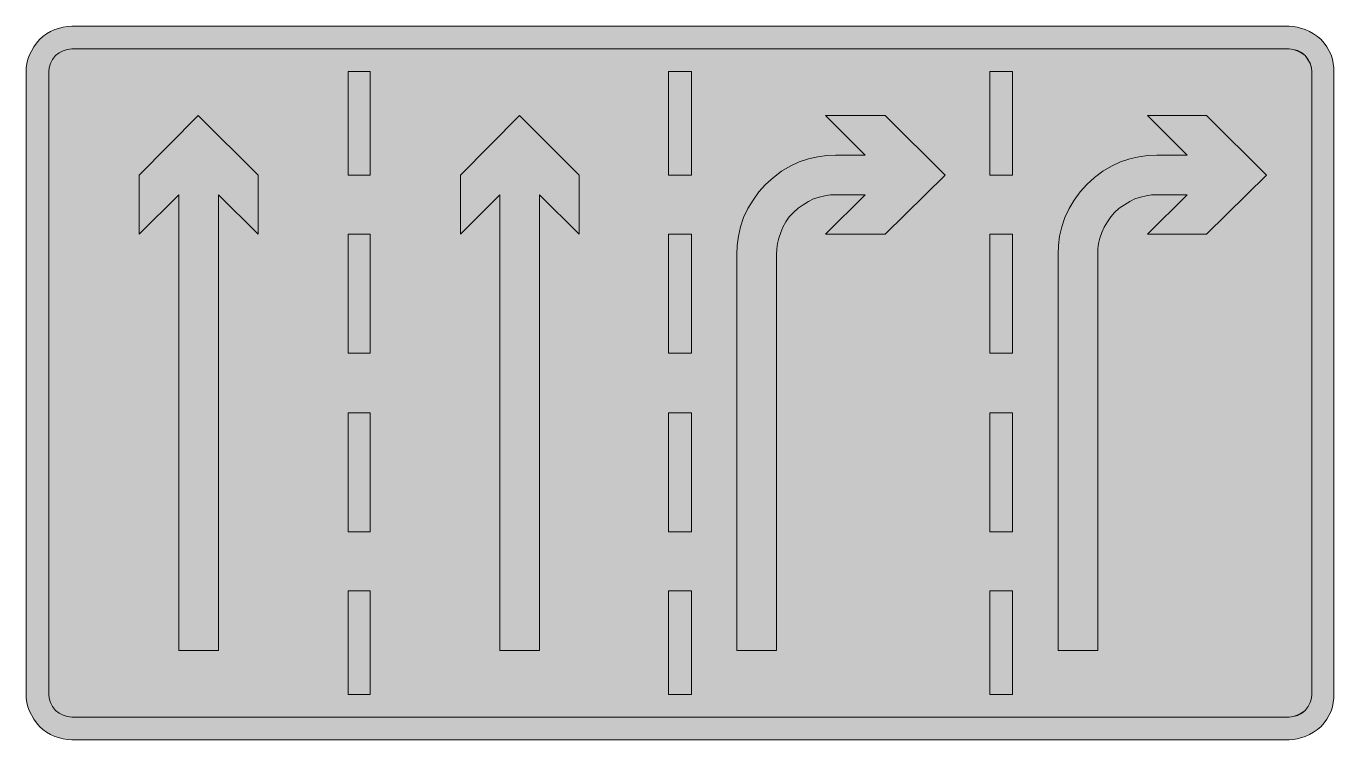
# Model space of a CAD drawing. Header units: metres. Extents: x 51 to 517, y 10 to 264.
import ezdxf

# ---------------------------------------------------------------- set-up
doc = ezdxf.new("R2010")
doc.units = ezdxf.units.M
doc.layers.add('FILL_BLACK_000000', color=7, linetype='Continuous', true_color=0x000000)
doc.layers.add('FILL_WHITE_FFFFFF', color=7, linetype='Continuous', true_color=0xffffff)

msp = doc.modelspace()

# ---------------------------------------------------------------- hatches: boundary and pattern name
at = {"layer": 'FILL_BLACK_000000', "true_color": 0x000000}
h = msp.add_hatch(color=7, dxfattribs=at)
h.dxf.hatch_style = 1
h.paths.add_polyline_path([(503.7, 263.56), (506.55, 262.74), (508.07, 262.01), (509.51, 261.16), (510.9, 260.21), (512.25, 259.14), (513.32, 257.92), (514.28, 256.55), (515.85, 253.74), (516.24, 252.17), (516.53, 250.63), (516.69, 249.14), (516.75, 247.74), (516.75, 26.04), (516.69, 24.64), (516.53, 23.15), (516.24, 21.61), (515.85, 20.04), (514.28, 17.23), (513.32, 15.86), (512.25, 14.64), (510.9, 13.57), (509.51, 12.61), (508.07, 11.77), (506.55, 11.04), (503.7, 10.21), (502.25, 9.94), (500.85, 9.84), (67.65, 9.84), (66.12, 9.94), (64.65, 10.21), (61.65, 11.04), (60.13, 11.77), (58.73, 12.61), (57.43, 13.57), (56.25, 14.64), (55.18, 15.86), (54.23, 17.23), (52.65, 20.04), (52.08, 21.61), (51.71, 23.15), (51.51, 24.64), (51.45, 26.04), (51.45, 247.74), (51.51, 249.14), (51.71, 250.63), (52.08, 252.17), (52.65, 253.74), (54.23, 256.55), (55.18, 257.92), (56.25, 259.14), (57.43, 260.21), (58.73, 261.16), (60.13, 262.01), (61.65, 262.74), (64.65, 263.56), (66.12, 263.84), (67.65, 263.94), (500.85, 263.94), (502.25, 263.84), (503.7, 263.56)])
h.paths.add_polyline_path([(66.08, 255.68), (64.58, 255.2), (63.18, 254.45), (61.95, 253.44), (60.82, 252.04), (60.08, 250.59), (59.67, 249.14), (59.55, 247.74), (59.55, 26.04), (59.67, 24.64), (60.08, 23.19), (60.82, 21.74), (61.95, 20.34), (63.18, 19.33), (64.58, 18.58), (66.08, 18.1), (67.65, 17.94), (500.85, 17.94), (502.25, 18.1), (503.7, 18.58), (505.15, 19.33), (506.55, 20.34), (507.56, 21.74), (508.31, 23.19), (508.79, 24.64), (508.95, 26.04), (508.95, 247.74), (508.79, 249.14), (508.31, 250.59), (507.56, 252.04), (506.55, 253.44), (505.15, 254.45), (503.7, 255.2), (502.25, 255.68), (500.85, 255.84), (67.65, 255.84), (66.08, 255.68)], flags=16)
h = msp.add_hatch(color=7, dxfattribs=at)
h.dxf.hatch_style = 1
h.paths.add_polyline_path([(166.05, 247.74), (173.85, 247.74), (173.85, 210.84), (166.05, 210.84), (166.05, 247.74)])
h = msp.add_hatch(color=7, dxfattribs=at)
h.dxf.hatch_style = 1
h.paths.add_polyline_path([(280.05, 210.84), (280.05, 247.74), (288.15, 247.74), (288.15, 210.84), (280.05, 210.84)])
h = msp.add_hatch(color=7, dxfattribs=at)
h.dxf.hatch_style = 1
h.paths.add_polyline_path([(394.35, 210.84), (394.35, 247.74), (402.45, 247.74), (402.45, 210.84), (394.35, 210.84)])
h = msp.add_hatch(color=7, dxfattribs=at)
h.dxf.hatch_style = 1
h.paths.add_polyline_path([(112.65, 232.14), (133.95, 210.84), (133.95, 189.84), (119.85, 203.94), (119.85, 41.64), (105.75, 41.64), (105.75, 203.94), (91.65, 189.84), (91.65, 210.84), (112.65, 232.14)])
h = msp.add_hatch(color=7, dxfattribs=at)
h.dxf.hatch_style = 1
h.paths.add_polyline_path([(226.95, 232.14), (248.25, 210.84), (248.25, 189.84), (234.15, 203.94), (234.15, 41.64), (220.05, 41.64), (220.05, 203.94), (205.95, 189.84), (205.95, 210.84), (226.95, 232.14)])
h = msp.add_hatch(color=7, dxfattribs=at)
h.dxf.hatch_style = 1
h.paths.add_polyline_path([(378.45, 210.84), (357.15, 189.84), (335.85, 189.84), (349.95, 203.94), (339.45, 203.94), (337.6, 203.83), (335.66, 203.53), (333.67, 203.05), (331.65, 202.44), (329.81, 201.48), (327.94, 200.38), (326.12, 199.11), (324.45, 197.64), (322.99, 196.01), (321.75, 194.26), (320.74, 192.41), (319.95, 190.44), (319.21, 188.46), (318.75, 186.54), (318.52, 184.62), (318.45, 182.64), (318.45, 41.64), (304.35, 41.64), (304.35, 182.64), (304.47, 185.84), (304.88, 189.13), (305.62, 192.47), (306.75, 195.84), (308.26, 198.98), (310.09, 202.03), (312.19, 204.91), (314.55, 207.54), (317.31, 210.07), (320.21, 212.26), (323.28, 214.12), (326.55, 215.64), (329.87, 216.65), (333.11, 217.4), (336.3, 217.88), (339.45, 218.04), (349.95, 218.04), (335.85, 232.14), (357.15, 232.14), (378.45, 210.84)])
h = msp.add_hatch(color=7, dxfattribs=at)
h.dxf.hatch_style = 1
h.paths.add_polyline_path([(492.75, 210.84), (471.45, 189.84), (450.45, 189.84), (464.55, 203.94), (453.75, 203.94), (451.9, 203.83), (449.96, 203.53), (447.97, 203.05), (445.95, 202.44), (444.11, 201.48), (442.24, 200.38), (440.42, 199.11), (438.75, 197.64), (437.41, 196.01), (436.16, 194.26), (435.08, 192.41), (434.25, 190.44), (433.51, 188.46), (433.05, 186.54), (432.82, 184.62), (432.75, 182.64), (432.75, 41.64), (418.65, 41.64), (418.65, 182.64), (418.77, 185.84), (419.18, 189.13), (419.92, 192.47), (421.05, 195.84), (422.56, 198.98), (424.39, 202.03), (426.49, 204.91), (428.85, 207.54), (431.61, 210.07), (434.51, 212.26), (437.58, 214.12), (440.85, 215.64), (444.17, 216.65), (447.41, 217.4), (450.6, 217.88), (453.75, 218.04), (464.55, 218.04), (450.45, 232.14), (471.45, 232.14), (492.75, 210.84)])
h = msp.add_hatch(color=7, dxfattribs=at)
h.dxf.hatch_style = 1
h.paths.add_polyline_path([(166.05, 189.84), (173.85, 189.84), (173.85, 147.54), (166.05, 147.54), (166.05, 189.84)])
h = msp.add_hatch(color=7, dxfattribs=at)
h.dxf.hatch_style = 1
h.paths.add_polyline_path([(280.05, 147.54), (280.05, 189.84), (288.15, 189.84), (288.15, 147.54), (280.05, 147.54)])
h = msp.add_hatch(color=7, dxfattribs=at)
h.dxf.hatch_style = 1
h.paths.add_polyline_path([(394.35, 147.54), (394.35, 189.84), (402.45, 189.84), (402.45, 147.54), (394.35, 147.54)])
h = msp.add_hatch(color=7, dxfattribs=at)
h.dxf.hatch_style = 1
h.paths.add_polyline_path([(166.05, 126.24), (173.85, 126.24), (173.85, 83.94), (166.05, 83.94), (166.05, 126.24)])
h = msp.add_hatch(color=7, dxfattribs=at)
h.dxf.hatch_style = 1
h.paths.add_polyline_path([(280.05, 83.94), (280.05, 126.24), (288.15, 126.24), (288.15, 83.94), (280.05, 83.94)])
h = msp.add_hatch(color=7, dxfattribs=at)
h.dxf.hatch_style = 1
h.paths.add_polyline_path([(394.35, 83.94), (394.35, 126.24), (402.45, 126.24), (402.45, 83.94), (394.35, 83.94)])
h = msp.add_hatch(color=7, dxfattribs=at)
h.dxf.hatch_style = 1
h.paths.add_polyline_path([(166.05, 62.94), (173.85, 62.94), (173.85, 26.04), (166.05, 26.04), (166.05, 62.94)])
h = msp.add_hatch(color=7, dxfattribs=at)
h.dxf.hatch_style = 1
h.paths.add_polyline_path([(280.05, 26.04), (280.05, 62.94), (288.15, 62.94), (288.15, 26.04), (280.05, 26.04)])
h = msp.add_hatch(color=7, dxfattribs=at)
h.dxf.hatch_style = 1
h.paths.add_polyline_path([(394.35, 26.04), (394.35, 62.94), (402.45, 62.94), (402.45, 26.04), (394.35, 26.04)])
at = {"layer": 'FILL_WHITE_FFFFFF', "true_color": 0xffffff}
h = msp.add_hatch(color=7, dxfattribs=at)
h.dxf.hatch_style = 1
h.paths.add_polyline_path([(500.85, 255.84), (502.24, 255.65), (503.85, 255.24), (504.53, 254.96), (505.2, 254.56), (506.55, 253.44), (508.35, 250.74), (508.76, 249.13), (508.95, 247.74), (508.95, 26.04), (508.79, 24.64), (508.31, 23.19), (507.56, 21.74), (506.55, 20.34), (505.2, 19.21), (504.53, 18.82), (503.85, 18.54), (502.24, 18.13), (500.85, 17.94), (67.65, 17.94), (66.08, 18.1), (64.58, 18.58), (63.18, 19.33), (61.95, 20.34), (60.82, 21.74), (60.08, 23.19), (59.67, 24.64), (59.55, 26.04), (59.55, 247.74), (59.67, 249.14), (60.08, 250.59), (60.82, 252.04), (61.95, 253.44), (63.18, 254.45), (64.58, 255.2), (66.08, 255.68), (67.65, 255.84), (500.85, 255.84)])

# ---------------------------------------------------------------- linework, layer by layer
at = {"layer": 'FILL_BLACK_000000', "lineweight": 0, "true_color": 0x000000}
for points in [[(503.7, 263.56), (506.55, 262.74), (508.07, 262.01), (509.51, 261.16), (510.9, 260.21), (512.25, 259.14), (513.32, 257.92), (514.28, 256.55), (515.85, 253.74), (516.24, 252.17), (516.53, 250.63), (516.69, 249.14), (516.75, 247.74), (516.75, 26.04), (516.69, 24.64), (516.53, 23.15), (516.24, 21.61), (515.85, 20.04), (514.28, 17.23), (513.32, 15.86), (512.25, 14.64), (510.9, 13.57), (509.51, 12.61), (508.07, 11.77), (506.55, 11.04), (503.7, 10.21), (502.25, 9.94), (500.85, 9.84), (67.65, 9.84), (66.12, 9.94), (64.65, 10.21), (61.65, 11.04), (60.13, 11.77), (58.73, 12.61), (57.43, 13.57), (56.25, 14.64), (55.18, 15.86), (54.23, 17.23), (52.65, 20.04), (52.08, 21.61), (51.71, 23.15), (51.51, 24.64), (51.45, 26.04), (51.45, 247.74), (51.51, 249.14), (51.71, 250.63), (52.08, 252.17), (52.65, 253.74), (54.23, 256.55), (55.18, 257.92), (56.25, 259.14), (57.43, 260.21), (58.73, 261.16), (60.13, 262.01), (61.65, 262.74), (64.65, 263.56), (66.12, 263.84), (67.65, 263.94), (500.85, 263.94), (502.25, 263.84)], [(66.08, 255.68), (64.58, 255.2), (63.18, 254.45), (61.95, 253.44), (60.82, 252.04), (60.08, 250.59), (59.67, 249.14), (59.55, 247.74), (59.55, 26.04), (59.67, 24.64), (60.08, 23.19), (60.82, 21.74), (61.95, 20.34), (63.18, 19.33), (64.58, 18.58), (66.08, 18.1), (67.65, 17.94), (500.85, 17.94), (502.25, 18.1), (503.7, 18.58), (505.15, 19.33), (506.55, 20.34), (507.56, 21.74), (508.31, 23.19), (508.79, 24.64), (508.95, 26.04), (508.95, 247.74), (508.79, 249.14), (508.31, 250.59), (507.56, 252.04), (506.55, 253.44), (505.15, 254.45), (503.7, 255.2), (502.25, 255.68), (500.85, 255.84), (67.65, 255.84)], [(166.05, 247.74), (173.85, 247.74), (173.85, 210.84), (166.05, 210.84)], [(280.05, 210.84), (280.05, 247.74), (288.15, 247.74), (288.15, 210.84)], [(394.35, 210.84), (394.35, 247.74), (402.45, 247.74), (402.45, 210.84)], [(112.65, 232.14), (133.95, 210.84), (133.95, 189.84), (119.85, 203.94), (119.85, 41.64), (105.75, 41.64), (105.75, 203.94), (91.65, 189.84), (91.65, 210.84)], [(226.95, 232.14), (248.25, 210.84), (248.25, 189.84), (234.15, 203.94), (234.15, 41.64), (220.05, 41.64), (220.05, 203.94), (205.95, 189.84), (205.95, 210.84)], [(378.45, 210.84), (357.15, 189.84), (335.85, 189.84), (349.95, 203.94), (339.45, 203.94), (337.6, 203.83), (335.66, 203.53), (333.67, 203.05), (331.65, 202.44), (329.81, 201.48), (327.94, 200.38), (326.12, 199.11), (324.45, 197.64), (322.99, 196.01), (321.75, 194.26), (320.74, 192.41), (319.95, 190.44), (319.21, 188.46), (318.75, 186.54), (318.52, 184.62), (318.45, 182.64), (318.45, 41.64), (304.35, 41.64), (304.35, 182.64), (304.47, 185.84), (304.88, 189.13), (305.62, 192.47), (306.75, 195.84), (308.26, 198.98), (310.09, 202.03), (312.19, 204.91), (314.55, 207.54), (317.31, 210.07), (320.21, 212.26), (323.28, 214.12), (326.55, 215.64), (329.87, 216.65), (333.11, 217.4), (336.3, 217.88), (339.45, 218.04), (349.95, 218.04), (335.85, 232.14), (357.15, 232.14)], [(492.75, 210.84), (471.45, 189.84), (450.45, 189.84), (464.55, 203.94), (453.75, 203.94), (451.9, 203.83), (449.96, 203.53), (447.97, 203.05), (445.95, 202.44), (444.11, 201.48), (442.24, 200.38), (440.42, 199.11), (438.75, 197.64), (437.41, 196.01), (436.16, 194.26), (435.08, 192.41), (434.25, 190.44), (433.51, 188.46), (433.05, 186.54), (432.82, 184.62), (432.75, 182.64), (432.75, 41.64), (418.65, 41.64), (418.65, 182.64), (418.77, 185.84), (419.18, 189.13), (419.92, 192.47), (421.05, 195.84), (422.56, 198.98), (424.39, 202.03), (426.49, 204.91), (428.85, 207.54), (431.61, 210.07), (434.51, 212.26), (437.58, 214.12), (440.85, 215.64), (444.17, 216.65), (447.41, 217.4), (450.6, 217.88), (453.75, 218.04), (464.55, 218.04), (450.45, 232.14), (471.45, 232.14)], [(166.05, 189.84), (173.85, 189.84), (173.85, 147.54), (166.05, 147.54)], [(280.05, 147.54), (280.05, 189.84), (288.15, 189.84), (288.15, 147.54)], [(394.35, 147.54), (394.35, 189.84), (402.45, 189.84), (402.45, 147.54)], [(166.05, 126.24), (173.85, 126.24), (173.85, 83.94), (166.05, 83.94)], [(280.05, 83.94), (280.05, 126.24), (288.15, 126.24), (288.15, 83.94)], [(394.35, 83.94), (394.35, 126.24), (402.45, 126.24), (402.45, 83.94)], [(166.05, 62.94), (173.85, 62.94), (173.85, 26.04), (166.05, 26.04)], [(280.05, 26.04), (280.05, 62.94), (288.15, 62.94), (288.15, 26.04)], [(394.35, 26.04), (394.35, 62.94), (402.45, 62.94), (402.45, 26.04)]]:
    msp.add_lwpolyline(points, close=True, dxfattribs=at)
at = {"layer": 'FILL_WHITE_FFFFFF', "lineweight": 0, "true_color": 0xffffff}
msp.add_lwpolyline([(500.85, 255.84), (502.24, 255.65), (503.85, 255.24), (504.53, 254.96), (505.2, 254.56), (506.55, 253.44), (508.35, 250.74), (508.76, 249.13), (508.95, 247.74), (508.95, 26.04), (508.79, 24.64), (508.31, 23.19), (507.56, 21.74), (506.55, 20.34), (505.2, 19.21), (504.53, 18.82), (503.85, 18.54), (502.24, 18.13), (500.85, 17.94), (67.65, 17.94), (66.08, 18.1), (64.58, 18.58), (63.18, 19.33), (61.95, 20.34), (60.82, 21.74), (60.08, 23.19), (59.67, 24.64), (59.55, 26.04), (59.55, 247.74), (59.67, 249.14), (60.08, 250.59), (60.82, 252.04), (61.95, 253.44), (63.18, 254.45), (64.58, 255.2), (66.08, 255.68), (67.65, 255.84)], close=True, dxfattribs=at)

doc.saveas('drawing.dxf')
